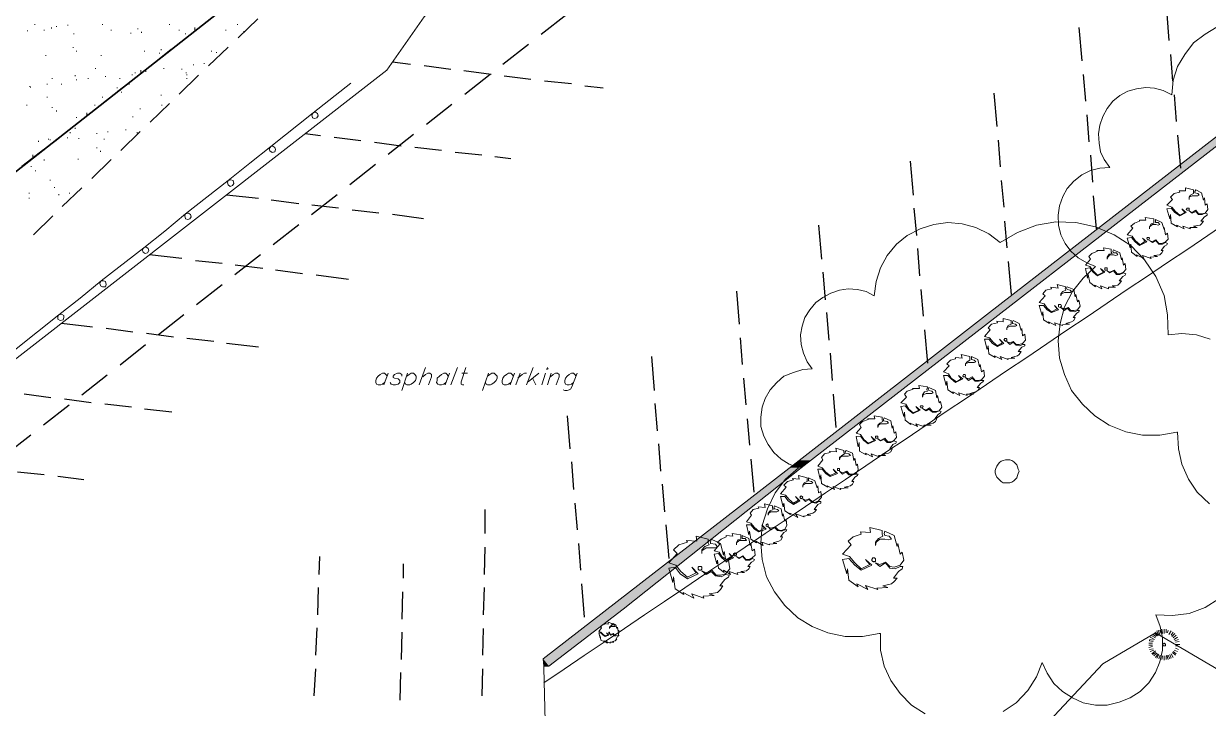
# Model space of a CAD drawing. Header units: inches. Extents: x 10 to 486, y 7 to 426.
# Drawn here: x 211.4 to 321, y 224.1 to 287.4 of the extents above; entities that cross this region are included whole.
import ezdxf

# ---------------------------------------------------------------- set-up
doc = ezdxf.new("R2010")
doc.units = ezdxf.units.IN
doc.header["$LTSCALE"] = 3
doc.header["$MEASUREMENT"] = 0
doc.linetypes.add('DASHEDX2', pattern=[1.5, 1, -0.5])
doc.layers.add('Building Setbacks', color=1, linetype='DASHEDX2')
doc.layers.add('PDF_Solid Fills', color=7, linetype='Continuous')
doc.layers.add('PDF_Geometry', color=7, linetype='Continuous', true_color=0x999999)

msp = doc.modelspace()

# ---------------------------------------------------------------- linework, layer by layer
at = {"layer": 'Building Setbacks'}
msp.add_lwpolyline([(82.28, 147.54), (358.62, 364.35)], dxfattribs=at)
at = {"layer": 'PDF_Geometry', "color": 7, "lineweight": 35}
msp.add_lwpolyline([(152.88, 30.22), (376.68, 27.08), (379.48, 363.82), (346.28, 380.08), (56.61, 152.82)], close=True, dxfattribs=at)
at = {"layer": 'PDF_Geometry', "lineweight": 13}
for points in [[(340.88, 356.15), (338.48, 356.68), (332.48, 355.08), (321.94, 349.02), (320.28, 341.35), (312.41, 340.75), (283.68, 321.75), (263.48, 306.48), (258.21, 296.68), (248.48, 288.02), (245.01, 283.08), (210.28, 256.08), (180.14, 230.82), (171.88, 223.95), (171.68, 206.02), (182.94, 199.55), (174.74, 190.75), (170.74, 184.08), (169.88, 168.15)], [(212.48, 287.35), (212.48, 287.28)], [(214.01, 287.02), (214.01, 286.95)], [(214.48, 287.15), (214.48, 287.08)], [(215.54, 287.28), (215.54, 287.22)], [(218.74, 287.35), (218.74, 287.28)], [(224.94, 287.35), (224.94, 287.28)], [(231.21, 287.35), (231.21, 287.28)], [(233.08, 287.82), (231.28, 286.08)], [(321.81, 287.08), (320.68, 286.42), (319.61, 285.62), (318.81, 284.55), (318.14, 283.42), (317.74, 282.15), (317.61, 280.82), (316.81, 281.22), (316.01, 281.42), (315.21, 281.48), (314.34, 281.35), (313.54, 281.15), (312.81, 280.75), (312.14, 280.22), (311.61, 279.55), (311.21, 278.82), (310.94, 278.02), (310.81, 277.22), (310.88, 276.35), (311.01, 275.55), (311.34, 274.82), (311.88, 274.08), (310.94, 274.02), (310.08, 273.82), (309.28, 273.42), (308.54, 272.82), (307.94, 272.15), (307.54, 271.42), (307.21, 270.55), (307.08, 269.68), (307.14, 268.75), (307.34, 267.88), (307.74, 267.08), (308.28, 266.35), (308.94, 265.75), (309.74, 265.28), (310.54, 264.95), (309.41, 263.88), (308.41, 262.62), (307.68, 261.22), (307.28, 259.68), (307.08, 258.08), (307.21, 256.48), (307.68, 254.95), (308.34, 253.48), (309.34, 252.22), (310.48, 251.15), (311.81, 250.28), (313.34, 249.68), (314.88, 249.35), (316.48, 249.35), (318.08, 249.62), (318.14, 249.62), (318.21, 248.08), (318.54, 246.68), (319.14, 245.28), (319.94, 244.08), (321.08, 243.02)], [(211.81, 286.75), (211.81, 286.68)], [(213.34, 286.82), (213.34, 286.75)], [(216.08, 286.48), (216.08, 286.42)], [(219.54, 286.82), (219.54, 286.75)], [(221.34, 286.55), (221.34, 286.48)], [(222.01, 286.95), (222.01, 286.88)], [(222.34, 286.62), (222.34, 286.55)], [(225.81, 286.82), (225.81, 286.75)], [(226.41, 286.48), (226.41, 286.42)], [(230.14, 286.82), (230.14, 286.75)], [(231.81, 286.68), (231.81, 286.62)], [(232.01, 286.82), (232.01, 286.75)], [(216.01, 285.22), (216.01, 285.15)], [(222.61, 284.88), (222.61, 284.82)], [(224.14, 285.02), (224.14, 284.95)], [(230.34, 285.22), (228.54, 283.48)], [(228.81, 284.88), (228.81, 284.82)], [(213.48, 284.48), (213.48, 284.42)], [(218.61, 284.48), (218.61, 284.42)], [(224.01, 284.68), (224.01, 284.62)], [(228.14, 283.75), (228.14, 283.68)], [(229.28, 284.75), (229.28, 284.68)], [(216.21, 282.62), (216.21, 282.55)], [(218.08, 283.28), (218.08, 283.22)], [(221.48, 282.68), (221.48, 282.62)], [(221.74, 282.88), (221.74, 282.82)], [(222.74, 283.02), (222.74, 282.95)], [(224.41, 283.28), (224.41, 283.22)], [(227.61, 282.62), (225.81, 280.88)], [(226.08, 283.22), (226.08, 283.15)], [(226.48, 282.88), (226.48, 282.82)], [(226.54, 282.68), (226.54, 282.62)], [(227.14, 283.62), (227.14, 283.55)], [(241.68, 281.88), (238.21, 279.15), (234.28, 276.02), (232.34, 274.48), (230.34, 272.88), (226.41, 269.82), (224.48, 268.22), (222.54, 266.68), (218.61, 263.62), (216.68, 262.02), (214.68, 260.48), (210.74, 257.35), (208.81, 255.82), (206.88, 254.28), (202.94, 251.15), (201.01, 249.62), (199.01, 248.02), (195.08, 244.95), (193.14, 243.42), (191.21, 241.82), (187.28, 238.75), (185.28, 237.15), (181.81, 234.42)], [(212.01, 281.62), (212.01, 281.55)], [(212.08, 281.55), (212.08, 281.48)], [(213.61, 281.82), (213.61, 281.75)], [(214.08, 282.35), (214.08, 282.28)], [(214.94, 281.82), (214.94, 281.75)], [(216.34, 282.22), (216.34, 282.15)], [(217.41, 282.35), (217.41, 282.28)], [(219.01, 282.55), (219.01, 282.48)], [(220.34, 282.35), (220.34, 282.28)], [(221.21, 281.82), (221.21, 281.75)], [(226.54, 282.35), (226.54, 282.28)], [(213.61, 280.62), (213.61, 280.55)], [(218.74, 280.62), (218.74, 280.55)], [(220.08, 281.48), (220.08, 281.42)], [(220.48, 281.08), (220.48, 281.02)], [(224.14, 280.82), (224.14, 280.75)], [(211.74, 279.88), (211.74, 279.82)], [(214.08, 279.68), (214.08, 279.62)], [(214.48, 279.35), (214.48, 279.28)], [(218.01, 279.88), (218.01, 279.82)], [(222.21, 279.55), (222.21, 279.48)], [(224.94, 280.02), (223.14, 278.28)], [(224.21, 279.88), (224.21, 279.82)], [(216.34, 278.75), (216.34, 278.68)], [(221.54, 278.82), (221.54, 278.75)], [(215.74, 277.35), (215.74, 277.28)], [(216.21, 277.75), (216.21, 277.68)], [(218.21, 277.28), (218.21, 277.22)], [(219.21, 277.42), (219.21, 277.35)], [(222.21, 277.42), (220.41, 275.68)], [(220.88, 277.62), (220.88, 277.55)], [(221.94, 277.35), (221.94, 277.28)], [(212.81, 276.55), (212.81, 276.48)], [(213.74, 276.75), (213.74, 276.68)], [(213.88, 276.68), (213.88, 276.62)], [(215.48, 276.88), (215.48, 276.82)], [(216.54, 276.82), (216.54, 276.75)], [(218.88, 276.75), (218.88, 276.68)], [(218.21, 275.95), (218.21, 275.88)], [(218.54, 275.62), (218.54, 275.55)], [(212.14, 274.22), (212.14, 274.15)], [(213.34, 274.82), (213.34, 274.75)], [(216.48, 274.88), (216.48, 274.82)], [(219.54, 274.82), (217.74, 273.08)], [(212.54, 273.82), (212.54, 273.75)], [(213.88, 272.95), (213.88, 272.88)], [(211.94, 271.75), (211.94, 271.68)], [(214.28, 272.28), (214.28, 272.22)], [(216.81, 272.22), (215.01, 270.48)], [(215.68, 271.75), (215.68, 271.68)], [(211.94, 271.28), (211.94, 271.22)], [(214.68, 271.62), (214.68, 271.55)], [(214.14, 269.62), (212.34, 267.88)], [(321.14, 258.22), (319.88, 258.62), (318.54, 258.75), (317.28, 258.62), (317.21, 260.48), (316.88, 262.28), (316.14, 264.02), (315.08, 265.55), (313.81, 266.88), (312.28, 267.88), (310.54, 268.62), (308.74, 269.02), (306.88, 269.08), (305.08, 268.75), (303.34, 268.08), (301.74, 267.15), (300.68, 267.95), (299.48, 268.55), (298.21, 268.88), (296.88, 269.02), (295.61, 268.82), (294.34, 268.42), (293.14, 267.82), (292.14, 267.02), (291.28, 265.95), (290.68, 264.82), (290.28, 263.55), (290.08, 262.22), (289.34, 262.62), (288.54, 262.82), (287.68, 262.88), (286.88, 262.75), (286.08, 262.48), (285.34, 262.08), (284.68, 261.62), (284.14, 260.95), (283.68, 260.22), (283.41, 259.42), (283.28, 258.62), (283.34, 257.75), (283.54, 256.95), (283.88, 256.15), (284.34, 255.48), (283.48, 255.42), (282.61, 255.15), (281.74, 254.82), (281.08, 254.22), (280.48, 253.55), (280.01, 252.75), (279.74, 251.95), (279.61, 251.02), (279.61, 250.15), (279.88, 249.28), (280.28, 248.48), (280.81, 247.75), (281.48, 247.15), (282.21, 246.68), (283.08, 246.35), (281.88, 245.28), (280.94, 244.02), (280.21, 242.55), (279.74, 241.02), (279.61, 239.42), (279.74, 237.88), (280.14, 236.28), (280.88, 234.88), (281.81, 233.62), (283.01, 232.48), (284.34, 231.68), (285.81, 231.08), (287.41, 230.75), (289.01, 230.75), (290.54, 231.02), (290.68, 231.02), (290.68, 229.48), (291.01, 228.02), (291.61, 226.68), (292.48, 225.48), (293.54, 224.42), (294.81, 223.62)], [(302.01, 223.82), (303.21, 224.62), (304.28, 225.75), (305.08, 227.02), (305.61, 228.35), (306.08, 227.35), (306.68, 226.42), (307.48, 225.68), (308.41, 225.08), (309.41, 224.62), (310.54, 224.42), (311.61, 224.42), (312.74, 224.68), (313.74, 225.08), (314.68, 225.68), (315.48, 226.48), (316.08, 227.42), (316.48, 228.42), (316.74, 229.48), (316.74, 230.62), (316.54, 231.68), (316.14, 232.75), (317.68, 232.68), (319.21, 232.88), (320.68, 233.42), (321.94, 234.22)], [(316.08, 231.15), (316.34, 230.82)], [(316.21, 231.28), (316.41, 230.88)], [(316.34, 231.35), (316.48, 230.95)], [(316.48, 231.35), (316.61, 231.02)], [(316.68, 231.42), (316.74, 231.02)], [(316.88, 231.42), (316.88, 231.02)], [(317.08, 231.42), (317.08, 231.08)], [(317.28, 231.35), (317.21, 231.08)], [(317.54, 231.28), (317.34, 230.95)], [(317.74, 231.15), (317.54, 230.88)], [(335.01, 205.35), (338.54, 214.88), (338.08, 222.82), (335.61, 226.82), (330.61, 228.02), (323.48, 226.75), (316.08, 231.08), (311.21, 228.22), (306.28, 222.95), (305.14, 222.08), (299.41, 221.48), (294.14, 221.02)], [(315.48, 230.15), (315.81, 230.15)], [(315.54, 230.48), (315.88, 230.42)], [(315.54, 230.42), (315.54, 230.35), (315.88, 230.28)], [(315.61, 230.68), (316.01, 230.48)], [(315.74, 230.82), (316.08, 230.62)], [(315.88, 230.95), (316.14, 230.75)], [(316.01, 231.08), (316.21, 230.82)], [(317.88, 231.02), (317.61, 230.75)], [(318.01, 230.88), (317.74, 230.62)], [(318.14, 230.68), (317.81, 230.48)], [(318.21, 230.48), (317.88, 230.35)], [(318.28, 230.28), (317.94, 230.22)], [(315.48, 229.95), (315.81, 229.95)], [(315.48, 229.75), (315.81, 229.82)], [(315.54, 229.55), (315.88, 229.62)], [(315.61, 229.35), (315.94, 229.48)], [(315.74, 229.15), (316.08, 229.42)], [(315.81, 229.08), (316.14, 229.28)], [(315.94, 228.95), (316.21, 229.22)], [(316.08, 228.82), (316.34, 229.15)], [(316.21, 228.75), (316.41, 229.08)], [(316.41, 228.68), (316.54, 229.02)], [(316.68, 228.62), (316.74, 228.95)], [(316.88, 228.55), (316.88, 228.95)], [(317.08, 228.62), (317.08, 228.95)], [(317.28, 228.62), (317.14, 229.02)], [(317.41, 228.68), (317.28, 229.02)], [(317.54, 228.75), (317.41, 229.08)], [(317.74, 228.82), (317.54, 229.15)], [(317.94, 229.02), (317.68, 229.28)], [(318.01, 229.15), (317.74, 229.35)], [(318.14, 229.35), (317.81, 229.48)], [(318.34, 230.02), (317.94, 230.02)], [(318.28, 229.82), (317.94, 229.88)], [(317.94, 229.68), (318.21, 229.55)], [(259.54, 228.02), (259.54, 227.82), (259.68, 221.68)]]:
    msp.add_lwpolyline(points, dxfattribs=at)
at = {"layer": 'PDF_Geometry', "color": 9, "lineweight": 13, "true_color": 0xbbbbbb}
msp.add_lwpolyline([(266.88, 233.28), (283.34, 246.35), (329.41, 282.02), (373.94, 316.28), (374.01, 329.22), (349.61, 349.48), (341.28, 356.68), (340.88, 356.15), (348.21, 349.82), (373.28, 328.88), (373.14, 316.62), (328.94, 282.55), (300.48, 260.48), (283.14, 247.02), (259.48, 228.68), (259.54, 228.02), (260.01, 228.02)], close=True, dxfattribs=at)
at = {"layer": 'PDF_Geometry', "color": 7, "lineweight": 25}
for points in [[(317.14, 288.28), (317.34, 285.82)], [(309.01, 287.02), (309.28, 283.95)], [(247.21, 283.62), (245.54, 283.82)], [(317.48, 284.55), (317.68, 282.08)], [(250.94, 283.15), (248.48, 283.48)], [(254.68, 282.68), (252.14, 283.02)], [(309.41, 282.68), (309.61, 280.22)], [(258.34, 282.22), (255.88, 282.55)], [(262.08, 281.82), (259.61, 282.08)], [(265.01, 281.42), (263.34, 281.62)], [(301.14, 280.95), (301.41, 277.88)], [(317.81, 280.82), (318.01, 278.35)], [(309.74, 278.95), (309.94, 276.48)], [(238.88, 277.02), (237.48, 277.22)], [(242.61, 276.55), (240.14, 276.88)], [(246.34, 276.08), (243.88, 276.42)], [(301.54, 276.62), (301.74, 274.15)], [(318.14, 277.08), (318.41, 274.02)], [(250.08, 275.68), (247.61, 275.95)], [(253.81, 275.22), (251.34, 275.48)], [(256.48, 274.88), (255.01, 275.08)], [(310.08, 275.22), (310.28, 272.75)], [(293.41, 274.68), (293.68, 271.55)], [(301.81, 272.88), (302.08, 270.42)], [(233.14, 271.22), (230.21, 271.55)], [(236.88, 270.75), (234.34, 271.08)], [(240.54, 270.35), (238.08, 270.62)], [(310.34, 271.48), (310.61, 268.42)], [(244.28, 269.88), (241.81, 270.15)], [(248.41, 269.35), (245.54, 269.75)], [(293.74, 270.35), (294.01, 267.82)], [(284.94, 268.75), (285.21, 265.62)], [(302.14, 269.15), (302.34, 266.68)], [(294.08, 266.62), (294.28, 264.08)], [(226.08, 265.68), (223.08, 266.02)], [(229.81, 265.22), (227.34, 265.48)], [(233.54, 264.75), (231.01, 265.08)], [(302.48, 265.42), (302.74, 262.35)], [(237.21, 264.28), (234.74, 264.62)], [(241.48, 263.75), (238.48, 264.15)], [(285.34, 264.42), (285.54, 261.88)], [(277.34, 262.68), (277.61, 259.62)], [(294.41, 262.82), (294.61, 260.35)], [(217.81, 259.35), (214.94, 259.68)], [(285.68, 260.68), (285.88, 258.15)], [(221.54, 258.88), (219.08, 259.22)], [(225.28, 258.42), (222.81, 258.75)], [(294.74, 259.08), (295.01, 256.02)], [(229.01, 258.02), (226.54, 258.28)], [(233.14, 257.48), (230.21, 257.82)], [(277.68, 258.35), (277.88, 255.88)], [(269.48, 256.62), (269.74, 253.48)], [(286.01, 256.95), (286.21, 254.42)], [(278.01, 254.62), (278.21, 252.15)], [(213.94, 252.82), (211.48, 253.15)], [(286.28, 253.15), (286.54, 250.08)], [(217.68, 252.35), (215.21, 252.68)], [(221.41, 251.95), (218.94, 252.22)], [(269.81, 252.28), (270.01, 249.75)], [(225.14, 251.48), (222.61, 251.75)], [(261.68, 251.15), (261.94, 248.08)], [(278.34, 250.88), (278.54, 248.42)], [(270.14, 248.55), (270.34, 246.02)], [(262.08, 246.88), (262.28, 244.35)], [(278.68, 247.15), (278.94, 244.08)], [(213.34, 245.68), (210.88, 245.95)], [(217.01, 245.22), (214.61, 245.55)], [(270.48, 244.82), (270.68, 242.28)], [(254.08, 242.48), (254.08, 240.28)], [(262.41, 243.08), (262.61, 240.62)], [(270.81, 241.08), (271.08, 237.95)], [(254.08, 239.02), (254.01, 236.48)], [(262.74, 239.35), (262.94, 236.88)], [(238.81, 238.15), (238.74, 236.48)], [(246.54, 237.48), (246.54, 236.15)], [(263.01, 235.62), (263.28, 232.55)], [(238.68, 235.28), (238.61, 232.75)], [(246.48, 234.88), (246.41, 232.35)], [(254.01, 235.28), (253.94, 232.75)], [(238.54, 231.55), (238.41, 229.02)], [(246.41, 231.15), (246.34, 228.62)], [(253.94, 231.48), (253.88, 229.02)], [(238.41, 227.75), (238.28, 225.28)], [(246.28, 227.42), (246.21, 224.88)], [(253.88, 227.75), (253.81, 225.28)]]:
    msp.add_lwpolyline(points, dxfattribs=at)
at = {"layer": 'PDF_Geometry', "color": 7, "lineweight": 13}
for points in [[(226.08, 285.75), (228.01, 287.28)], [(223.08, 283.42), (225.08, 285.02)], [(220.14, 281.15), (222.14, 282.68)], [(217.21, 278.82), (219.14, 280.35)], [(214.28, 276.48), (216.21, 278.02)], [(211.28, 274.22), (213.28, 275.75)]]:
    msp.add_lwpolyline(points, dxfattribs=at)
at = {"layer": 'PDF_Geometry', "color": 9, "lineweight": 13, "true_color": 0xbbbbbb}
for points in [[(227.28, 286.75), (227.28, 287.02)], [(222.28, 282.82), (222.28, 283.08)], [(217.28, 278.88), (217.28, 279.15)], [(212.28, 274.95), (212.28, 275.28)]]:
    msp.add_lwpolyline(points, dxfattribs=at)
at = {"layer": 'PDF_Geometry', "lineweight": 13}
for points in [[(216.34, 284.82), (216.34, 284.88)], [(238.54, 278.68), (238.68, 278.88), (238.61, 279.08), (238.41, 279.22), (238.21, 279.15), (238.08, 278.95), (238.14, 278.68), (238.34, 278.62)], [(234.68, 275.55), (234.74, 275.75), (234.68, 275.95), (234.48, 276.08), (234.28, 276.02), (234.14, 275.82), (234.21, 275.62), (234.41, 275.48)], [(230.74, 272.42), (230.88, 272.62), (230.81, 272.88), (230.61, 272.95), (230.34, 272.88), (230.28, 272.68), (230.34, 272.48), (230.54, 272.35)], [(319.94, 268.55), (319.61, 268.68), (320.21, 268.75), (320.34, 268.88), (320.54, 269.15), (320.28, 269.15), (320.61, 269.55), (320.88, 269.68), (320.88, 269.82), (320.68, 269.88), (320.41, 269.75), (320.08, 269.75), (319.81, 270.02), (319.48, 269.88), (319.21, 270.08), (319.48, 269.95), (319.81, 270.15), (320.08, 269.82), (320.34, 269.82), (320.68, 269.88), (320.94, 270.22), (320.88, 270.75), (320.68, 270.62), (320.61, 271.28), (320.54, 271.08), (320.34, 271.75), (319.81, 272.02), (319.74, 271.88), (319.74, 271.75), (320.01, 271.68), (320.14, 271.55), (320.01, 271.48), (319.48, 271.48), (319.21, 271.35), (319.21, 271.15), (319.21, 271.35), (319.34, 271.55), (319.61, 271.68), (319.61, 272.02), (318.88, 272.22), (318.88, 271.95), (318.28, 271.95), (318.34, 271.82), (317.81, 271.68), (317.48, 271.35), (317.68, 271.15), (317.14, 270.62), (317.61, 270.42), (317.94, 270.02), (318.34, 269.68), (318.81, 269.95), (318.54, 270.28), (318.94, 269.95), (318.34, 269.62), (317.88, 269.95), (317.54, 270.35), (317.14, 270.28), (317.41, 269.35), (317.48, 269.75), (317.54, 268.95), (318.14, 268.62), (318.08, 268.75), (318.74, 268.42), (318.61, 268.68), (319.34, 268.42), (319.28, 268.55)], [(226.81, 269.35), (226.94, 269.55), (226.88, 269.75), (226.68, 269.88), (226.41, 269.82), (226.34, 269.62), (226.41, 269.35), (226.61, 269.28)], [(316.28, 265.88), (315.94, 265.95), (316.48, 266.02), (316.68, 266.22), (316.81, 266.42), (316.61, 266.42), (316.94, 266.82), (317.14, 266.95), (317.21, 267.08), (317.01, 267.15), (316.74, 267.02), (316.41, 267.02), (316.14, 267.35), (315.81, 267.15), (315.54, 267.35), (315.81, 267.22), (316.14, 267.42), (316.41, 267.08), (316.68, 267.08), (317.01, 267.22), (317.28, 267.48), (317.21, 268.02), (317.01, 267.88), (316.88, 268.55), (316.88, 268.35), (316.68, 269.02), (316.08, 269.28), (316.08, 269.02), (316.34, 269.02), (316.48, 268.82), (316.34, 268.75), (316.14, 268.82), (315.81, 268.82), (315.54, 268.62), (315.54, 268.42), (315.54, 268.62), (315.68, 268.88), (315.94, 268.95), (315.94, 269.35), (315.14, 269.48), (315.21, 269.22), (314.61, 269.22), (314.61, 269.15), (314.14, 268.95), (313.81, 268.68), (314.01, 268.48), (313.48, 267.88), (313.94, 267.75), (314.21, 267.35), (314.68, 266.95), (315.14, 267.28), (314.88, 267.55), (315.28, 267.22), (314.61, 266.88), (314.21, 267.22), (313.88, 267.62), (313.48, 267.55), (313.74, 266.68), (313.81, 267.02), (313.88, 266.28), (314.41, 265.88), (314.34, 266.02), (315.01, 265.68), (314.88, 265.95), (315.68, 265.68), (315.61, 265.82)], [(319.21, 270.22), (319.21, 270.35), (319.01, 270.35), (318.94, 270.22), (319.01, 270.15), (319.21, 270.15)], [(315.54, 267.55), (315.48, 267.62), (315.34, 267.62), (315.28, 267.55), (315.34, 267.42), (315.48, 267.42)], [(222.88, 266.22), (223.01, 266.42), (222.94, 266.62), (222.74, 266.75), (222.54, 266.68), (222.41, 266.48), (222.48, 266.28), (222.68, 266.15)], [(312.41, 263.02), (312.08, 263.15), (312.61, 263.22), (312.81, 263.42), (312.94, 263.62), (312.74, 263.62), (313.08, 264.02), (313.28, 264.15), (313.34, 264.28), (313.14, 264.35), (312.81, 264.22), (312.48, 264.22), (312.21, 264.55), (311.88, 264.35), (311.61, 264.55), (311.88, 264.42), (312.28, 264.62), (312.54, 264.28), (312.81, 264.28), (313.14, 264.42), (313.34, 264.68), (313.28, 265.22), (313.14, 265.08), (313.01, 265.75), (312.94, 265.55), (312.81, 266.22), (312.21, 266.48), (312.14, 266.35), (312.21, 266.22), (312.48, 266.22), (312.61, 266.02), (312.41, 265.95), (312.21, 266.02), (311.88, 266.02), (311.68, 265.82), (311.61, 265.62), (311.61, 265.82), (311.81, 266.08), (312.08, 266.15), (312.01, 266.28), (312.01, 266.55), (311.28, 266.68), (311.34, 266.42), (310.68, 266.42), (310.74, 266.35), (310.21, 266.15), (309.94, 265.88), (310.08, 265.62), (309.61, 265.08), (310.01, 264.95), (310.34, 264.55), (310.74, 264.15), (311.28, 264.42), (311.01, 264.75), (311.41, 264.42), (310.74, 264.08), (310.34, 264.42), (310.01, 264.82), (309.61, 264.75), (309.81, 263.88), (309.88, 264.22), (310.01, 263.48), (310.54, 263.08), (310.48, 263.22), (311.14, 262.88), (311.01, 263.15), (311.74, 262.88), (311.74, 263.02)], [(311.61, 264.75), (311.61, 264.82), (311.41, 264.82), (311.41, 264.62), (311.61, 264.62)], [(219.01, 263.08), (219.08, 263.28), (219.01, 263.55), (218.81, 263.62), (218.61, 263.62), (218.48, 263.42), (218.54, 263.15), (218.74, 263.08)], [(308.14, 259.62), (307.81, 259.68), (308.34, 259.82), (308.54, 259.95), (308.68, 260.22), (308.48, 260.22), (308.81, 260.62), (309.01, 260.75), (309.08, 260.88), (308.88, 260.88), (308.61, 260.75), (308.21, 260.82), (307.94, 261.08), (307.68, 260.88), (307.34, 261.15), (307.68, 261.02), (308.01, 261.15), (308.28, 260.88), (308.54, 260.88), (308.88, 260.95), (309.14, 261.28), (309.01, 261.82), (308.88, 261.68), (308.74, 262.35), (308.68, 262.15), (308.54, 262.82), (307.94, 263.08), (307.88, 262.95), (307.94, 262.82), (308.21, 262.75), (308.34, 262.62), (308.21, 262.55), (307.68, 262.55), (307.41, 262.42), (307.34, 262.22), (307.34, 262.42), (307.54, 262.62), (307.81, 262.75), (307.74, 262.88), (307.81, 263.08), (307.01, 263.28), (307.08, 262.95), (306.41, 263.02), (306.48, 262.88), (305.94, 262.75), (305.68, 262.42), (305.88, 262.22), (305.34, 261.62), (305.81, 261.48), (306.08, 261.08), (306.48, 260.75), (307.01, 261.02), (306.74, 261.35), (307.14, 260.95), (306.48, 260.68), (306.08, 260.95), (305.74, 261.35), (305.34, 261.35), (305.61, 260.42), (305.68, 260.75), (305.74, 260.02), (306.28, 259.68), (306.21, 259.82), (306.88, 259.48), (306.74, 259.75), (307.48, 259.48), (307.48, 259.55)], [(307.41, 261.28), (307.34, 261.42), (307.14, 261.42), (307.14, 261.22), (307.28, 261.15), (307.34, 261.22)], [(215.08, 260.02), (215.14, 260.22), (215.14, 260.42), (214.94, 260.55), (214.68, 260.48), (214.61, 260.28), (214.61, 260.08), (214.81, 259.95)], [(303.08, 256.48), (302.74, 256.55), (303.34, 256.68), (303.48, 256.82), (303.68, 257.08), (303.41, 257.08), (303.74, 257.48), (304.01, 257.62), (304.01, 257.75), (303.81, 257.75), (303.54, 257.62), (303.21, 257.68), (302.94, 257.95), (302.61, 257.75), (302.34, 258.02), (302.61, 257.88), (302.94, 258.02), (303.21, 257.75), (303.48, 257.75), (303.81, 257.82), (304.08, 258.15), (304.01, 258.68), (303.81, 258.55), (303.74, 259.22), (303.68, 259.02), (303.48, 259.68), (302.94, 259.95), (302.88, 259.82), (302.88, 259.68), (303.14, 259.62), (303.28, 259.48), (303.14, 259.42), (302.61, 259.42), (302.34, 259.28), (302.34, 259.08), (302.34, 259.28), (302.48, 259.48), (302.74, 259.62), (302.74, 259.95), (302.01, 260.15), (302.01, 259.82), (301.41, 259.88), (301.48, 259.75), (300.94, 259.62), (300.61, 259.28), (300.81, 259.08), (300.28, 258.48), (300.74, 258.35), (301.08, 257.95), (301.48, 257.62), (301.94, 257.88), (301.68, 258.22), (302.08, 257.82), (301.48, 257.55), (301.01, 257.82), (300.68, 258.22), (300.28, 258.22), (300.54, 257.28), (300.61, 257.62), (300.68, 256.88), (301.28, 256.55), (301.21, 256.68), (301.88, 256.35), (301.74, 256.62), (302.48, 256.35), (302.41, 256.42)], [(302.34, 258.15), (302.34, 258.22), (302.28, 258.28), (302.14, 258.28), (302.14, 258.22), (302.08, 258.15), (302.14, 258.15), (302.14, 258.08), (302.21, 258.08), (302.21, 258.02), (302.28, 258.08), (302.34, 258.08)], [(299.28, 253.15), (298.94, 253.22), (299.48, 253.35), (299.68, 253.48), (299.81, 253.75), (299.61, 253.75), (299.94, 254.15), (300.14, 254.28), (300.21, 254.42), (300.01, 254.42), (299.74, 254.35), (299.41, 254.35), (299.14, 254.62), (298.81, 254.42), (298.54, 254.68), (298.81, 254.55), (299.14, 254.75), (299.41, 254.42), (299.68, 254.42), (300.01, 254.48), (300.28, 254.82), (300.21, 255.35), (300.01, 255.22), (299.88, 255.88), (299.81, 255.68), (299.68, 256.35), (299.08, 256.62), (299.08, 256.35), (299.34, 256.28), (299.48, 256.15), (299.34, 256.08), (298.81, 256.08), (298.54, 255.95), (298.54, 255.75), (298.54, 255.95), (298.68, 256.15), (298.94, 256.28), (298.94, 256.62), (298.14, 256.82), (298.21, 256.48), (297.61, 256.55), (297.61, 256.42), (297.14, 256.28), (296.81, 255.95), (297.01, 255.75), (296.48, 255.22), (296.94, 255.02), (297.21, 254.62), (297.68, 254.28), (298.14, 254.55), (297.88, 254.88), (298.28, 254.55), (297.61, 254.22), (297.21, 254.55), (296.88, 254.88), (296.48, 254.88), (296.74, 253.95), (296.81, 254.35), (296.88, 253.55), (297.41, 253.22), (297.34, 253.35), (298.01, 253.02), (297.88, 253.28), (298.68, 253.02), (298.61, 253.15)], [(298.54, 254.82), (298.48, 254.95), (298.34, 254.95), (298.28, 254.82), (298.34, 254.75), (298.48, 254.75)], [(295.34, 250.28), (295.01, 250.42), (295.54, 250.48), (295.74, 250.62), (295.88, 250.88), (295.68, 250.88), (296.01, 251.28), (296.21, 251.42), (296.28, 251.55), (296.08, 251.62), (295.81, 251.48), (295.48, 251.48), (295.14, 251.75), (294.88, 251.62), (294.54, 251.82), (294.88, 251.68), (295.21, 251.88), (295.48, 251.55), (295.74, 251.55), (296.08, 251.62), (296.34, 251.95), (296.21, 252.48), (296.08, 252.35), (295.94, 253.02), (295.88, 252.82), (295.74, 253.48), (295.14, 253.75), (295.08, 253.62), (295.14, 253.48), (295.41, 253.42), (295.54, 253.28), (295.41, 253.22), (294.88, 253.22), (294.61, 253.08), (294.54, 252.88), (294.54, 253.08), (294.74, 253.35), (295.01, 253.42), (294.94, 253.55), (295.01, 253.82), (294.21, 253.95), (294.28, 253.68), (293.61, 253.68), (293.68, 253.62), (293.14, 253.42), (292.88, 253.15), (293.08, 252.88), (292.54, 252.35), (293.01, 252.22), (293.28, 251.75), (293.68, 251.42), (294.21, 251.68), (293.94, 252.02), (294.34, 251.68), (293.68, 251.35), (293.28, 251.68), (292.94, 252.08), (292.54, 252.02), (292.81, 251.08), (292.88, 251.48), (292.94, 250.75), (293.48, 250.35), (293.41, 250.48), (294.08, 250.15), (293.94, 250.42), (294.68, 250.15), (294.68, 250.28)], [(294.61, 252.02), (294.54, 252.08), (294.41, 252.08), (294.34, 252.02), (294.41, 251.88), (294.54, 251.88)], [(291.14, 247.48), (290.88, 247.62), (291.41, 247.68), (291.61, 247.82), (291.74, 248.08), (291.54, 248.08), (291.81, 248.48), (292.08, 248.62), (292.14, 248.75), (291.94, 248.82), (291.61, 248.68), (291.28, 248.68), (291.01, 248.95), (290.68, 248.82), (290.41, 249.02), (290.68, 248.88), (291.08, 249.08), (291.34, 248.75), (291.61, 248.75), (291.88, 248.82), (292.14, 249.15), (292.08, 249.68), (291.94, 249.55), (291.81, 250.22), (291.74, 250.02), (291.61, 250.68), (291.01, 250.95), (290.94, 250.82), (290.94, 250.68), (291.28, 250.62), (291.41, 250.48), (291.21, 250.42), (290.68, 250.42), (290.48, 250.28), (290.41, 250.08), (290.41, 250.28), (290.61, 250.48), (290.88, 250.62), (290.81, 250.75), (290.81, 251.02), (290.08, 251.15), (290.14, 250.88), (289.48, 250.88), (289.54, 250.82), (289.01, 250.62), (288.74, 250.35), (288.88, 250.08), (288.41, 249.55), (288.81, 249.42), (289.14, 248.95), (289.54, 248.62), (290.08, 248.88), (289.81, 249.22), (290.21, 248.88), (289.54, 248.55), (289.14, 248.88), (288.81, 249.28), (288.41, 249.22), (288.61, 248.28), (288.68, 248.68), (288.74, 247.88), (289.34, 247.55), (289.28, 247.68), (289.94, 247.35), (289.81, 247.62), (290.54, 247.35), (290.48, 247.48)], [(290.41, 249.15), (290.41, 249.28), (290.21, 249.28), (290.21, 249.08), (290.41, 249.08)], [(287.68, 244.48), (287.34, 244.55), (287.88, 244.68), (288.08, 244.82), (288.21, 245.08), (288.01, 245.08), (288.28, 245.48), (288.54, 245.62), (288.61, 245.75), (288.41, 245.75), (288.08, 245.68), (287.74, 245.68), (287.48, 245.95), (287.14, 245.75), (286.88, 246.02), (287.14, 245.88), (287.54, 246.02), (287.81, 245.75), (288.08, 245.75), (288.41, 245.82), (288.61, 246.15), (288.54, 246.68), (288.41, 246.55), (288.28, 247.22), (288.21, 247.02), (288.08, 247.68), (287.48, 247.95), (287.41, 247.82), (287.41, 247.68), (287.74, 247.62), (287.88, 247.48), (287.68, 247.42), (287.14, 247.42), (286.94, 247.28), (286.88, 247.08), (286.88, 247.28), (287.08, 247.48), (287.34, 247.62), (287.28, 247.75), (287.28, 247.95), (286.54, 248.15), (286.61, 247.82), (285.94, 247.88), (286.01, 247.75), (285.48, 247.62), (285.21, 247.28), (285.34, 247.08), (284.88, 246.48), (285.28, 246.35), (285.61, 245.95), (286.01, 245.62), (286.54, 245.88), (286.28, 246.22), (286.68, 245.82), (286.01, 245.55), (285.61, 245.82), (285.28, 246.22), (284.88, 246.22), (285.08, 245.28), (285.14, 245.68), (285.21, 244.88), (285.81, 244.55), (285.74, 244.68), (286.41, 244.35), (286.28, 244.62), (287.01, 244.35), (286.94, 244.42)], [(303.48, 246.02), (303.41, 246.22), (303.34, 246.42), (303.28, 246.62), (303.14, 246.75), (303.01, 246.88), (302.81, 247.02), (302.61, 247.08), (302.21, 247.08), (302.01, 247.02), (301.81, 246.95), (301.68, 246.82), (301.54, 246.68), (301.41, 246.48), (301.34, 246.28), (301.28, 246.08), (301.28, 245.88), (301.34, 245.68), (301.41, 245.48), (301.54, 245.35), (301.68, 245.22), (301.81, 245.08), (302.01, 244.95), (302.61, 244.95), (302.81, 245.02), (303.01, 245.15), (303.14, 245.28), (303.28, 245.42), (303.34, 245.62), (303.41, 245.82)], [(284.21, 241.95), (283.88, 242.02), (284.41, 242.15), (284.61, 242.28), (284.74, 242.48), (284.54, 242.48), (284.88, 242.95), (285.14, 243.08), (285.14, 243.22), (284.94, 243.22), (284.68, 243.08), (284.34, 243.15), (284.08, 243.42), (283.74, 243.22), (283.48, 243.48), (283.74, 243.35), (284.08, 243.48), (284.34, 243.22), (284.61, 243.15), (284.94, 243.28), (285.21, 243.62), (285.14, 244.15), (284.94, 244.02), (284.88, 244.68), (284.81, 244.48), (284.61, 245.15), (284.01, 245.42), (284.01, 245.15), (284.28, 245.08), (284.41, 244.95), (284.28, 244.88), (283.74, 244.88), (283.48, 244.75), (283.48, 244.55), (283.48, 244.75), (283.61, 244.95), (283.88, 245.08), (283.88, 245.42), (283.08, 245.62), (283.14, 245.28), (282.54, 245.35), (282.61, 245.22), (282.08, 245.08), (281.74, 244.75), (281.94, 244.55), (281.41, 243.95), (281.88, 243.82), (282.21, 243.42), (282.61, 243.08), (283.08, 243.35), (282.81, 243.68), (283.21, 243.28), (282.61, 242.95), (282.14, 243.28), (281.81, 243.68), (281.41, 243.68), (281.68, 242.75), (281.74, 243.08), (281.81, 242.35), (282.34, 242.02), (282.28, 242.15), (283.01, 241.75), (282.81, 242.08), (283.61, 241.82), (283.54, 241.88)], [(286.88, 246.15), (286.88, 246.28), (286.68, 246.28), (286.68, 246.08), (286.88, 246.08)], [(283.48, 243.62), (283.41, 243.68), (283.34, 243.75), (283.28, 243.68), (283.21, 243.62), (283.28, 243.55), (283.34, 243.48), (283.41, 243.55)], [(281.08, 239.35), (280.74, 239.42), (281.28, 239.55), (281.48, 239.68), (281.61, 239.95), (281.41, 239.95), (281.74, 240.35), (281.94, 240.48), (282.01, 240.62), (281.81, 240.62), (281.54, 240.48), (281.14, 240.55), (280.88, 240.82), (280.54, 240.62), (280.28, 240.88), (280.54, 240.75), (280.94, 240.88), (281.21, 240.62), (281.48, 240.55), (281.81, 240.68), (282.01, 241.02), (281.94, 241.55), (281.81, 241.42), (281.68, 242.08), (281.61, 241.88), (281.48, 242.55), (280.88, 242.82), (280.81, 242.62), (280.88, 242.55), (281.14, 242.48), (281.28, 242.35), (281.08, 242.28), (280.54, 242.28), (280.34, 242.15), (280.28, 241.95), (280.28, 242.15), (280.48, 242.35), (280.74, 242.48), (280.68, 242.62), (280.68, 242.82), (279.94, 243.02), (280.01, 242.68), (279.34, 242.75), (279.41, 242.62), (278.88, 242.48), (278.61, 242.15), (278.74, 241.95), (278.28, 241.35), (278.68, 241.22), (279.01, 240.82), (279.41, 240.48), (279.94, 240.75), (279.68, 241.08), (280.08, 240.68), (279.41, 240.42), (279.01, 240.68), (278.68, 241.08), (278.28, 241.08), (278.48, 240.15), (278.54, 240.48), (278.68, 239.75), (279.21, 239.42), (279.14, 239.55), (279.81, 239.15), (279.68, 239.48), (280.41, 239.22), (280.41, 239.28)], [(280.28, 241.02), (280.28, 241.08), (280.21, 241.15), (280.08, 241.08), (280.08, 240.95), (280.21, 240.88), (280.28, 240.95)], [(275.28, 234.55), (274.81, 234.68), (275.61, 234.82), (275.88, 235.08), (276.08, 235.42), (275.81, 235.42), (276.28, 236.02), (276.61, 236.22), (276.68, 236.42), (276.34, 236.48), (275.94, 236.28), (275.41, 236.35), (275.01, 236.75), (274.54, 236.48), (274.14, 236.82), (274.54, 236.62), (275.08, 236.88), (275.48, 236.42), (275.88, 236.42), (276.34, 236.55), (276.74, 237.02), (276.61, 237.82), (276.41, 237.62), (276.21, 238.62), (276.14, 238.28), (275.88, 239.35), (275.01, 239.75), (274.94, 239.48), (274.94, 239.35), (275.41, 239.28), (275.61, 239.02), (275.34, 238.95), (274.54, 238.95), (274.14, 238.68), (274.14, 238.42), (274.14, 238.75), (274.41, 239.08), (274.81, 239.22), (274.74, 239.42), (274.74, 239.75), (273.61, 240.02), (273.68, 239.55), (272.74, 239.62), (272.81, 239.48), (272.01, 239.22), (271.54, 238.75), (271.88, 238.42), (271.08, 237.55), (271.74, 237.35), (272.21, 236.75), (272.81, 236.22), (273.61, 236.62), (273.21, 237.15), (273.81, 236.55), (272.81, 236.08), (272.14, 236.55), (271.68, 237.15), (271.08, 237.08), (271.48, 235.75), (271.54, 236.28), (271.68, 235.15), (272.48, 234.62), (272.41, 234.82), (273.41, 234.28), (273.21, 234.68), (274.34, 234.28), (274.28, 234.48)], [(278.08, 236.68), (277.74, 236.75), (278.28, 236.82), (278.48, 237.02), (278.61, 237.22), (278.41, 237.22), (278.74, 237.62), (278.94, 237.75), (279.01, 237.88), (278.81, 237.95), (278.54, 237.82), (278.21, 237.82), (277.94, 238.15), (277.61, 237.95), (277.34, 238.15), (277.61, 238.02), (277.94, 238.22), (278.21, 237.88), (278.48, 237.88), (278.81, 238.02), (279.08, 238.28), (279.01, 238.82), (278.81, 238.68), (278.68, 239.35), (278.61, 239.15), (278.48, 239.82), (277.88, 240.08), (277.88, 239.82), (278.14, 239.82), (278.28, 239.62), (277.61, 239.62), (277.34, 239.42), (277.34, 239.22), (277.34, 239.42), (277.48, 239.68), (277.74, 239.75), (277.74, 240.15), (276.94, 240.28), (277.01, 240.02), (276.41, 240.08), (276.41, 239.95), (275.94, 239.75), (275.61, 239.48), (275.81, 239.28), (275.28, 238.68), (275.74, 238.55), (276.01, 238.15), (276.48, 237.82), (276.94, 238.08), (276.68, 238.42), (277.08, 238.02), (276.41, 237.68), (276.01, 238.02), (275.68, 238.42), (275.28, 238.35), (275.54, 237.48), (275.61, 237.82), (275.68, 237.08), (276.21, 236.68), (276.14, 236.88), (276.81, 236.48), (276.68, 236.75), (277.48, 236.48), (277.41, 236.62)], [(291.34, 235.28), (290.88, 235.42), (291.68, 235.62), (291.94, 235.82), (292.21, 236.15), (291.88, 236.15), (292.34, 236.75), (292.68, 237.02), (292.74, 237.22), (292.48, 237.22), (292.01, 237.02), (291.54, 237.08), (291.14, 237.55), (290.61, 237.22), (290.21, 237.55), (290.61, 237.42), (291.14, 237.62), (291.54, 237.22), (291.94, 237.15), (292.48, 237.35), (292.81, 237.82), (292.68, 238.55), (292.48, 238.35), (292.28, 239.35), (292.21, 239.08), (291.94, 240.08), (291.08, 240.48), (291.01, 240.28), (291.08, 240.08), (291.48, 240.02), (291.68, 239.75), (291.41, 239.68), (291.08, 239.75), (290.61, 239.75), (290.28, 239.48), (290.21, 239.15), (290.21, 239.48), (290.48, 239.82), (290.88, 240.02), (290.81, 240.22), (290.81, 240.55), (289.68, 240.82), (289.74, 240.35), (288.81, 240.42), (288.88, 240.22), (288.14, 239.95), (287.68, 239.55), (287.94, 239.22), (287.14, 238.35), (287.81, 238.15), (288.28, 237.55), (288.88, 237.02), (289.68, 237.42), (289.28, 237.88), (289.88, 237.35), (288.88, 236.88), (288.28, 237.35), (287.74, 237.95), (287.14, 237.88), (287.54, 236.55), (287.61, 237.02), (287.74, 235.95), (288.61, 235.35), (288.48, 235.62), (289.48, 235.08), (289.28, 235.48), (290.41, 235.08), (290.34, 235.22)], [(277.34, 238.35), (277.34, 238.42), (277.28, 238.42), (277.21, 238.48), (277.14, 238.42), (277.08, 238.42), (277.08, 238.28), (277.14, 238.28), (277.14, 238.22), (277.28, 238.22), (277.28, 238.28), (277.34, 238.28)], [(290.21, 237.82), (290.21, 237.95), (290.14, 237.95), (290.14, 238.02), (289.94, 238.02), (289.94, 237.95), (289.88, 237.88), (289.88, 237.75), (289.94, 237.75), (289.94, 237.68), (290.01, 237.68), (290.08, 237.62), (290.08, 237.68), (290.21, 237.68)], [(274.14, 237.08), (274.14, 237.15), (274.08, 237.22), (273.88, 237.22), (273.81, 237.15), (273.81, 236.95), (273.88, 236.95), (273.88, 236.88), (274.08, 236.88), (274.08, 236.95), (274.14, 236.95)], [(266.01, 230.22), (265.88, 230.28), (266.14, 230.35), (266.21, 230.42), (266.28, 230.48), (266.21, 230.48), (266.34, 230.75), (266.48, 230.82), (266.48, 230.88), (266.41, 230.88), (266.21, 230.82), (266.08, 230.82), (265.94, 230.95), (265.74, 230.88), (265.61, 231.02), (265.74, 230.95), (265.94, 231.02), (266.08, 230.88), (266.21, 230.82), (266.41, 230.88), (266.48, 231.08), (266.48, 231.35), (266.41, 231.22), (266.34, 231.62), (266.28, 231.48), (266.21, 231.82), (265.94, 231.95), (265.88, 231.88), (265.94, 231.82), (266.08, 231.82), (266.14, 231.68), (265.74, 231.68), (265.68, 231.62), (265.61, 231.48), (265.61, 231.62), (265.74, 231.75), (265.88, 231.82), (265.81, 231.88), (265.81, 231.95), (265.48, 232.08), (265.48, 231.88), (265.14, 231.95), (265.21, 231.88), (264.94, 231.82), (264.81, 231.62), (264.88, 231.55), (264.61, 231.22), (264.81, 231.15), (265.01, 230.95), (265.21, 230.82), (265.48, 230.95), (265.34, 231.08), (265.54, 230.88), (265.21, 230.75), (265.01, 230.88), (264.81, 231.08), (264.61, 231.08), (264.74, 230.62), (264.74, 230.82), (264.81, 230.42), (265.08, 230.28), (265.08, 230.35), (265.41, 230.15), (265.34, 230.28), (265.68, 230.15), (265.68, 230.22)], [(265.61, 231.08), (265.61, 231.15), (265.54, 231.15), (265.54, 231.02), (265.61, 231.02)], [(317.01, 230.02), (317.01, 230.08), (316.94, 230.08), (316.94, 230.15), (316.88, 230.15), (316.81, 230.08), (316.74, 230.02), (316.74, 229.95), (316.81, 229.95), (316.81, 229.88), (317.01, 229.88)]]:
    msp.add_lwpolyline(points, close=True, dxfattribs=at)
at = {"layer": 'PDF_Geometry', "color": 8, "lineweight": 13, "true_color": 0x767676}
for points in [[(248.01, 254.02), (248.61, 255.62)], [(250.94, 254.02), (251.54, 255.62)], [(252.34, 255.62), (251.88, 254.28), (251.88, 254.08), (252.01, 254.02), (252.14, 254.02)], [(257.94, 254.02), (258.54, 255.62)], [(245.08, 254.82), (244.94, 254.95), (244.81, 255.08), (244.61, 255.08), (244.41, 254.95), (244.21, 254.82), (244.08, 254.62), (244.01, 254.42), (244.01, 254.22), (244.08, 254.08), (244.21, 254.02), (244.48, 254.02), (244.61, 254.08), (244.81, 254.22)], [(245.14, 255.08), (244.74, 254.02)], [(246.41, 254.82), (246.41, 254.95), (246.21, 255.08), (246.01, 255.08), (245.74, 254.95), (245.61, 254.82), (245.61, 254.68), (245.74, 254.62), (246.08, 254.55), (246.21, 254.42), (246.21, 254.22), (246.08, 254.08), (245.81, 254.02), (245.61, 254.02), (245.41, 254.08), (245.34, 254.22)], [(246.94, 255.08), (246.41, 253.48)], [(246.88, 254.82), (247.08, 254.95), (247.28, 255.08), (247.48, 255.08), (247.61, 254.95), (247.74, 254.82), (247.74, 254.62), (247.68, 254.42), (247.48, 254.22), (247.28, 254.08), (247.14, 254.02), (246.88, 254.02), (246.74, 254.08), (246.68, 254.22)], [(248.34, 254.75), (248.61, 254.95), (248.81, 255.08), (249.01, 255.08), (249.14, 254.95), (249.14, 254.75), (248.88, 254.02)], [(250.68, 254.82), (250.61, 254.95), (250.48, 255.08), (250.28, 255.08), (250.08, 254.95), (249.88, 254.82), (249.68, 254.62), (249.68, 254.42), (249.61, 254.22), (249.74, 254.08), (249.88, 254.02), (250.08, 254.02), (250.28, 254.08), (250.48, 254.22)], [(250.81, 255.08), (250.41, 254.02)], [(251.94, 255.08), (252.48, 255.08)], [(254.41, 255.08), (253.88, 253.48)], [(254.34, 254.82), (254.54, 254.95), (254.74, 255.08), (254.94, 255.08), (255.08, 254.95), (255.21, 254.82), (255.21, 254.62), (255.14, 254.42), (254.94, 254.22), (254.74, 254.08), (254.61, 254.02), (254.34, 254.02), (254.21, 254.08), (254.14, 254.22)], [(256.74, 254.82), (256.61, 254.95), (256.48, 255.08), (256.28, 255.08), (256.08, 254.95), (255.88, 254.82), (255.74, 254.62), (255.68, 254.42), (255.68, 254.22), (255.74, 254.08), (255.88, 254.02), (256.08, 254.02), (256.28, 254.08), (256.48, 254.22)], [(256.81, 255.08), (256.41, 254.02)], [(256.94, 254.02), (257.34, 255.08)], [(257.14, 254.62), (257.34, 254.82), (257.54, 254.95), (257.74, 255.08), (257.94, 255.08)], [(259.08, 255.08), (258.08, 254.28)], [(258.48, 254.62), (258.81, 254.02)], [(259.68, 255.08), (259.34, 254.02)], [(259.88, 254.02), (260.21, 255.08)], [(260.14, 254.75), (260.41, 254.95), (260.61, 255.08), (260.81, 255.08), (260.94, 254.95), (260.94, 254.75), (260.68, 254.02)], [(262.61, 255.08), (262.14, 253.82), (262.01, 253.62), (261.88, 253.55), (261.68, 253.48), (261.48, 253.48), (261.34, 253.55)], [(262.54, 254.82), (262.41, 254.95), (262.28, 255.08), (262.08, 255.08), (261.88, 254.95), (261.68, 254.82), (261.54, 254.62), (261.48, 254.42), (261.48, 254.22), (261.54, 254.08), (261.68, 254.02), (261.88, 254.02), (262.08, 254.08), (262.28, 254.22)]]:
    msp.add_lwpolyline(points, dxfattribs=at)
msp.add_lwpolyline([(259.81, 255.48), (259.81, 255.42), (259.94, 255.48), (259.88, 255.62)], close=True, dxfattribs=at)
at = {"layer": 'PDF_Geometry', "lineweight": 13}
msp.add_arc((85410.81, -126167.59), 152401.44, 123.9140609, 123.968018, dxfattribs=at)
at = {"layer": 'PDF_Solid Fills', "color": 253, "lineweight": 13, "true_color": 0x999999, "transparency": 33554559}
for points in [[(328.28, 282.02), (300.48, 260.48), (301.61, 260.48)], [(328.28, 282.02), (329.41, 282.02), (301.61, 260.48)], [(300.48, 260.48), (283.14, 247.02), (284.28, 247.02)], [(300.48, 260.48), (301.61, 260.48), (284.28, 247.02)], [(283.14, 247.02), (282.21, 246.35), (283.34, 246.35)], [(283.14, 247.02), (284.28, 247.02), (283.34, 246.35)], [(282.21, 246.35), (265.41, 233.28), (266.88, 233.28)], [(282.21, 246.35), (283.34, 246.35), (266.88, 233.28)], [(265.41, 233.28), (259.48, 228.68), (260.88, 228.68)], [(265.41, 233.28), (266.88, 233.28), (260.88, 228.68)], [(259.48, 228.68), (259.54, 228.02), (260.01, 228.02)], [(259.48, 228.68), (260.88, 228.68), (260.01, 228.02)]]:
    msp.add_solid(points, dxfattribs=at)

doc.saveas('drawing.dxf')
